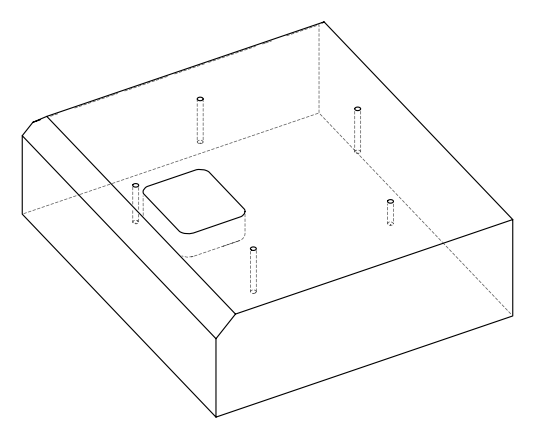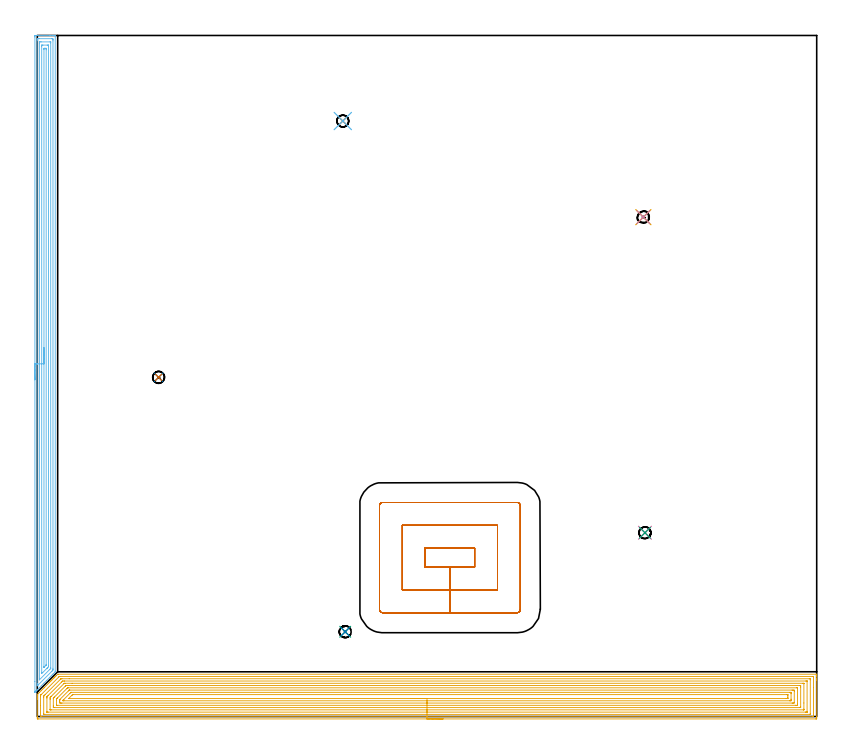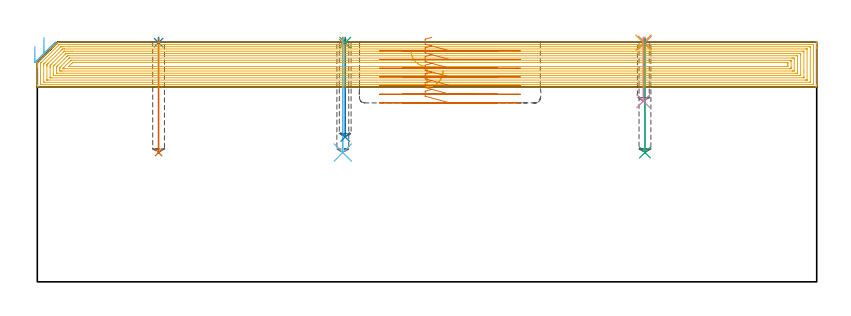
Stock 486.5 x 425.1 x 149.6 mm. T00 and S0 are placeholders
(PLAN: 13 operations, 3 tool changes, 66.6 min)
(1 SPOT_DRILL | STEP1POCKET | NXT0321_9005460120000 | 0.03 min | 0 mm3)
(2 SPOT_DRILL_1 | STEP1POCKET_1 | NXT0321_9005460120000 | 0.03 min | 0 mm3)
(3 SPOT_DRILL_2 | STEP1POCKET_2 | NXT0321_9005460120000 | 0.03 min | 0 mm3)
(4 SPOT_DRILL_3 | STEP1POCKET_3 | NXT0321_9005460120000 | 0.03 min | 0 mm3)
(5 SPOT_DRILL_4 | STEP1POCKET_4 | NXT0321_9005460120000 | 0.03 min | 0 mm3)
(6 DRILL_BLIND_HOLE_INTO_CENTER | STEP1POCKET | UGT0301_469 | 0.29 min | 2867 mm3)
(7 DRILL_BLIND_HOLE_INTO_CENTER_1 | STEP1POCKET_1 | UGT0301_469 | 0.29 min | 2864 mm3)
(8 DRILL_BLIND_HOLE_INTO_CENTER_2 | STEP1POCKET_2 | UGT0301_469 | 0.25 min | 2451 mm3)
(9 DRILL_BLIND_HOLE_INTO_CENTER_3 | STEP1POCKET_3 | UGT0301_469 | 0.29 min | 2862 mm3)
(10 DRILL_BLIND_HOLE_INTO_CENTER_4 | STEP1POCKET_4 | UGT0301_469 | 0.16 min | 1501 mm3)
(11 AREA_MILL | FG_CHAMFER_SURFACE | UGT0205_001 | 39.16 min | 189346 mm3)
(12 AREA_MILL_1 | FG_CHAMFER_SURFACE_1 | UGT0205_001 | 16.39 min | 32373 mm3)
(13 MILL_RECTANGULAR_POCKET | POCKET_RECTANGULAR_STRAIGHT | NXT0201_007 | Follow Part, ap 6.25, ae 75% | 9.68 min | 393561 mm3)
(TOOL NXT0321_9005460120000 | NC Spot Drill, 142deg, 12mm, Carbide, Uncoated | D12 PA142 FL30 Z2)
(TOOL UGT0301_469 | Carbide Drill 7.4 mm | D7.4 PA118 FL69 Z2)
(TOOL UGT0205_001 | Chamfer Mill 20 x 3 x 45 deg. | D20 FL50 Z2)
(TOOL NXT0201_007 | ENDMILL 25mm [R216.25-25050GCK54P 1620] | D25 R3 FL54 Z5)
(OP 1 SPOT_DRILL)
G17 G21 G94 G90
T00 M6
G54
G17 G0 G90 X190.7 Y371.7 S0 M3
G43 Z159.6 H0
G94 G81 G98 Z149.281 F250. R152.6
G80
M5
M2
(OP 2 SPOT_DRILL_1)
G17 G21 G94 G90
T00 M6
G54
G17 G0 G90 X75.7 Y211.7 S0 M3
G43 Z159.6 H0
G94 G81 G98 Z149.281 F250. R152.6
G80
M5
M2
(OP 3 SPOT_DRILL_2)
G17 G21 G94 G90
T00 M6
G54
G17 G0 G90 X192.2 Y52.9 S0 M3
G43 Z159.6 H0
G94 G81 G98 Z149.281 F250. R152.6
G80
M5
M2
(OP 4 SPOT_DRILL_3)
G17 G21 G94 G90
T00 M6
G54
G17 G0 G90 X379.3 Y114.7 S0 M3
G43 Z159.6 H0
G94 G81 G98 Z149.281 F250. R152.6
G80
M5
M2
(OP 5 SPOT_DRILL_4)
G17 G21 G94 G90
T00 M6
G54
G17 G0 G90 X378.3 Y311.7 S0 M3
G43 Z159.6 H0
G94 G81 G98 Z149.281 F250. R152.6
G80
M5
M2
(OP 6 DRILL_BLIND_HOLE_INTO_CENTER)
G17 G21 G94 G90
T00 M6
G54
G17 G0 G90 X190.7 Y371.7 S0 M3
G43 Z159.6 H0
G94 G81 G98 Z80.7 F250. R151.6
G80
M5
M2
(OP 7 DRILL_BLIND_HOLE_INTO_CENTER_1)
G17 G21 G94 G90
T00 M6
G54
G17 G0 G90 X75.7 Y211.7 S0 M3
G43 Z159.6 H0
G94 G81 G98 Z80.7 F250. R151.6
G80
M5
M2
(OP 8 DRILL_BLIND_HOLE_INTO_CENTER_2)
G17 G21 G94 G90
T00 M6
G54
G17 G0 G90 X192.2 Y52.9 S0 M3
G43 Z159.6 H0
G94 G81 G98 Z90.4 F250. R151.6
G80
M5
M2
(OP 9 DRILL_BLIND_HOLE_INTO_CENTER_3)
G17 G21 G94 G90
T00 M6
G54
G17 G0 G90 X379.3 Y114.7 S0 M3
G43 Z159.6 H0
G94 G81 G98 Z80.7 F250. R151.6
G80
M5
M2
(OP 10 DRILL_BLIND_HOLE_INTO_CENTER_4)
G17 G21 G94 G90
T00 M6
G54
G17 G0 G90 X378.3 Y311.7 S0 M3
G43 Z159.6 H0
G94 G81 G98 Z112.8 F250. R151.6
G80
M5
M2
(OP 11 AREA_MILL)
G17 G21 G94 G90
T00 M6
G54
G17 G0 G90 X253.25 Y-1.5 S1061 M3
G43 Z159.6 H0
Z131.7
G94 G1 X253.212 Z130.828 F250.
X253.098 Z129.964
X252.909 Z129.112
X252.647 Z128.28
X252.313 Z127.474
X251.91 Z126.7
X251.442 Z125.964
X250.91 Z125.272
X250.321 Z124.629
X249.678 Z124.04
X248.986 Z123.508
X248.25 Z123.04
X247.476 Z122.637
X246.67 Z122.303
X245.838 Z122.041
X244.987 Z121.852
X244.122 Z121.738
X243.25 Z121.7
X0.622
X0.042 Y-1.494 Z121.704
X0.008 Y-1.492 Z121.706
X0.003 Y-0.915 Z122.282
X0. Y-0.294 Z122.903
Y10.668 Z133.862
Y11.209 Z134.406
Y11.559 Z134.755
Y12.1 Z135.296
Y12.45 Z135.645
Y13.437 Z136.637
X0.01 Y13.707 Z136.903
X0.087 Y13.786 Z136.984
X0.176 Y13.876 Z137.074
X1.237 Y14.938 Z138.137
X2.41 Y16.11 Z139.309
X3.303 Y17.004 Z140.203
X4.197 Y17.897 Z141.097
X7.659 Y21.36 Z144.558
X7.772 Y21.473 Z144.67
X8.111 Y21.811 Z145.011
X8.324 Y22.024 Z145.224
X8.55 Y22.251 Z145.449
X8.665 Y22.367 Z145.563
X9.013 Y22.713 Z145.912
X9.21 Y22.91 Z146.11
X9.441 Y23.142 Z146.34
X9.559 Y23.261 Z146.457
X9.914 Y23.614 Z146.814
X10.096 Y23.796 Z146.995
X10.332 Y24.033 Z147.231
X10.453 Y24.154 Z147.351
X10.816 Y24.516 Z147.716
X10.981 Y24.681 Z147.881
X11.223 Y24.924 Z148.122
X11.346 Y25.048 Z148.244
X11.718 Y25.418 Z148.617
X11.867 Y25.567 Z148.767
X12.586 Y26.286 Z149.484
X12.705 Y26.399 Z149.586
X13.134 Y26.4 Z149.6
X486.325
X486.491 Y26.397 Z149.588
X486.495 Y26.381 Z149.572
X486.497 Y26.346 Z149.537
X486.5 Y25.941 Z149.14
Y25.624 Z148.823
Y24.924 Z148.119
Y23.683 Z146.88
Y23.142 Z146.337
Y22.522 Z145.717
Y-0.295 Z122.903
X486.497 Y-0.915 Z122.282
X486.493 Y-1.492 Z121.706
X486.458 Y-1.494 Z121.704
X485.878 Y-1.5 Z121.7
X243.25
Y-0.086 Z123.114
X2.41
X2.348 Y-0.085 Z123.115
X2.224 Y-0.082 Z123.118
X2.01 Y-0.075 Z123.125
X2.008 Y-0.024 Z123.176
X2.001 Y0.383 Z123.583
X2. Y6.863 Z130.063
Y12.858 Z136.058
X2.003 Y13.1 Z136.3
X2.007 Y13.22 Z136.42
X2.01 Y13.248 Z136.448
X2.032 Y13.275 Z136.475
X2.093 Y13.341 Z136.541
X2.25 Y13.5 Z136.7
X2.41 Y13.66 Z136.86
X13.404 Y24.654 Z147.854
X13.677 Y24.924 Z148.124
X13.717 Y24.96 Z148.16
X13.734 Y24.973 Z148.173
X13.78 Y24.979 Z148.179
X13.903 Y24.984 Z148.184
X13.966 Y24.985 Z148.185
X484.09
X484.152
X484.276 Y24.982 Z148.182
X484.49 Y24.975 Z148.175
X484.492 Y24.924 Z148.124
X484.498 Y24.517 Z147.717
X484.5 Y18.056 Z141.256
X484.499 Y0.46 Z123.66
X484.492 Y-0.024 Z123.176
X484.49 Y-0.069 Z123.131
X484.338 Y-0.079 Z123.121
X484.214 Y-0.084 Z123.116
X484.152 Y-0.085 Z123.115
X243.25 Y-0.086 Z123.114
Y1.328 Z124.528
X4.627 Y1.329 Z124.529
X4.197 Y1.331 Z124.531
X4.054 Y1.333 Z124.533
X4.011 Y1.335 Z124.535
X4.006 Y1.431 Z124.631
X4.003 Y1.562 Z124.762
X4.001 Y1.758 Z124.958
X4. Y1.954 Z125.154
Y11.755 Z134.955
X4.004 Y12.45 Z135.65
X4.008 Y12.639 Z135.839
X4.024 Y12.813 Z136.013
X4.197 Y12.995 Z136.195
X4.815 Y13.616 Z136.816
X14.341 Y23.142 Z146.342
X14.633 Y23.429 Z146.629
X14.733 Y23.525 Z146.725
X14.768 Y23.557 Z146.757
X14.815 Y23.564 Z146.764
X14.921 Y23.567 Z146.767
X15.385 Y23.57 Z146.77
X19.911 Y23.571 Z146.771
X481.873
X482.303 Y23.569 Z146.769
X482.446 Y23.567 Z146.767
X482.489 Y23.565 Z146.765
X482.494 Y23.469 Z146.669
X482.497 Y23.338 Z146.538
X482.499 Y23.142 Z146.342
X482.5 Y22.946 Z146.146
X482.499 Y1.758 Z124.958
X482.498 Y1.564 Z124.764
X482.49 Y1.366 Z124.566
X482.483 Y1.335 Z124.535
X482.464 Y1.333 Z124.533
X482.411 Y1.331 Z124.531
X482.303 Y1.329 Z124.529
X243.25 Y1.328 Z124.528
Y2.743 Z125.943
X6.784
X6.063 Y2.748 Z125.948
X6.023 Y2.749 Z125.949
X6.01 Y2.753 Z125.953
X6.008 Y2.775 Z125.975
X6.003 Y2.882 Z126.082
X6.001 Y3.096 Z126.296
X6. Y11.543 Z134.743
X6.003 Y11.997 Z135.197
X6.007 Y12.215 Z135.415
X6.01 Y12.323 Z135.523
X6.048 Y12.387 Z135.587
X6.106 Y12.45 Z135.65
X6.489 Y12.838 Z136.038
X6.878 Y13.229 Z136.429
X15.009 Y21.36 Z144.56
X15.415 Y21.759 Z144.959
X15.815 Y22.15 Z145.35
X15.913 Y22.152 Z145.352
X16.708 Y22.157 Z145.357
X16.802
X479.716
X480.437 Y22.152 Z145.352
X480.477 Y22.15 Z145.35
X480.49 Y22.147 Z145.347
X480.492 Y22.125 Z145.325
X480.497 Y22.018 Z145.218
X480.499 Y21.804 Z145.004
Y3.102 Z126.302
X480.497 Y2.884 Z126.084
X480.492 Y2.775 Z125.975
X480.49 Y2.752 Z125.952
X480.473 Y2.75 Z125.95
X480.418 Y2.746 Z125.946
X479.622 Y2.743 Z125.943
X479.528
X243.25
Y4.157 Z127.357
X8.665
X8.043 Y4.16 Z127.36
X8.018 Y4.163 Z127.363
X8.01 Y4.166 Z127.366
X8.004 Y4.2 Z127.4
X8.001 Y4.431 Z127.631
X8. Y10.668 Z133.868
X8.001 Y11.33 Z134.53
X8.004 Y11.559 Z134.759
X8.01 Y11.888 Z135.088
X8.166 Y12.056 Z135.256
X8.549 Y12.45 Z135.65
X8.607 Y12.508 Z135.708
X16.708 Y20.609 Z143.809
X16.797 Y20.691 Z143.891
X16.833 Y20.723 Z143.923
X16.866 Y20.736 Z143.936
X17.018 Y20.739 Z143.939
X17.328 Y20.742 Z143.942
X21.739 Y20.743 Z143.943
X477.835
X478.457 Y20.74 Z143.94
X478.482 Y20.736 Z143.936
X478.49 Y20.734 Z143.934
X478.496 Y20.7 Z143.9
X478.499 Y20.469 Z143.669
X478.5 Y8.446 Z131.646
Y4.659 Z127.859
X478.499 Y4.431 Z127.631
X478.497 Y4.265 Z127.465
X478.493 Y4.183 Z127.383
X478.491 Y4.168 Z127.368
X478.462 Y4.164 Z127.364
X478.384 Y4.161 Z127.361
X478.109 Y4.158 Z127.358
X243.25 Y4.157 Z127.357
Y5.571 Z128.771
X10.453 Y5.572 Z128.772
X10.201 Y5.573 Z128.773
X10.074 Y5.576 Z128.776
X10.018 Y5.578 Z128.778
X10.01 Y5.608 Z128.808
X10.003 Y5.77 Z128.97
X10.001 Y6.213 Z129.413
X10. Y6.664 Z129.864
X10.001 Y11.118 Z134.318
X10.006 Y11.339 Z134.539
X10.01 Y11.447 Z134.647
X10.115 Y11.559 Z134.759
X10.281 Y11.731 Z134.931
X10.453 Y11.905 Z135.105
X10.725 Y12.178 Z135.378
X17.418 Y18.87 Z142.07
X17.602 Y19.052 Z142.252
X17.87 Y19.31 Z142.51
X18.495 Y19.323 Z142.523
X18.748 Y19.326 Z142.526
X19.389 Y19.329 Z142.529
X19.639
X476.047 Y19.328 Z142.528
X476.299 Y19.327 Z142.527
X476.426 Y19.324 Z142.524
X476.482 Y19.322 Z142.522
X476.49 Y19.292 Z142.492
X476.497 Y19.13 Z142.33
X476.499 Y18.687 Z141.887
X476.5 Y18.236 Z141.436
X476.499 Y6.213 Z129.413
X476.497 Y5.765 Z128.965
X476.49 Y5.612 Z128.812
X476.482 Y5.578 Z128.778
X476.449 Y5.576 Z128.776
X476.369 Y5.574 Z128.774
X476.047 Y5.572 Z128.772
X475.798 Y5.571 Z128.771
X243.25
Y6.985 Z130.185
X12.359 Y6.986 Z130.186
X12.24
X12.121 Y6.989 Z130.189
X12.043 Y6.992 Z130.192
X12.009 Y7.001 Z130.201
X12.007 Y7.025 Z130.225
X12.004 Y7.104 Z130.304
X12.001 Y7.343 Z130.543
X12. Y10.016 Z133.216
X12.002 Y10.668 Z133.868
X12.004 Y10.903 Z134.103
X12.01 Y10.985 Z134.185
X12.056 Y11.047 Z134.247
X12.24 Y11.24 Z134.44
X12.398 Y11.401 Z134.601
X12.556 Y11.559 Z134.759
X18.495 Y17.498 Z140.698
X18.645 Y17.646 Z140.846
X18.799 Y17.796 Z140.996
X18.918 Y17.908 Z141.108
X19.151 Y17.912 Z141.112
X19.271 Y17.914 Z141.114
X474.141
X474.26 Y17.913 Z141.113
X474.379 Y17.911 Z141.111
X474.456 Y17.908 Z141.108
X474.491 Y17.899 Z141.099
X474.493 Y17.875 Z141.075
X474.496 Y17.796 Z140.996
X474.499 Y17.557 Z140.757
Y7.757 Z130.957
X474.491 Y7.104 Z130.304
X474.488 Y6.992 Z130.192
X474.376 Y6.988 Z130.188
X474.26 Y6.987 Z130.187
X473.485 Y6.985 Z130.185
X473.367
X243.25
Y8.4 Z131.6
X15.409
X14.921
X14.512 Y8.402 Z131.602
X14.027 Y8.407 Z131.607
X14.002 Y8.886 Z132.086
X14.001 Y8.912 Z132.112
X14. Y9.777 Z132.977
X14.001 Y9.803 Z133.003
X14.027 Y10.569 Z133.769
X14.073 Y10.622 Z133.822
X14.116 Y10.668 Z133.868
X19.461 Y16.014 Z139.214
X19.873 Y16.422 Z139.622
X19.935 Y16.48 Z139.68
X19.953 Y16.493 Z139.693
X19.979 Y16.496 Z139.696
X20.039 Y16.498 Z139.698
X20.283 Y16.5 Z139.7
X471.091
X471.579 Y16.499 Z139.699
X471.988 Y16.498 Z139.698
X472.473 Y16.493 Z139.693
X472.498 Y16.014 Z139.214
X472.499 Y15.988 Z139.188
Y8.86 Z132.06
X472.473 Y8.407 Z131.607
X472.064 Y8.403 Z131.603
X471.579 Y8.4 Z131.6
X471.173
X243.25
Y9.814 Z133.014
X16.671
X16.284 Y9.817 Z133.017
X16.091 Y9.821 Z133.021
X16.011 Y9.825 Z133.025
Y9.862 Z133.062
X16.016 Y10.016 Z133.216
X16.021 Y10.091 Z133.291
X16.062 Y10.154 Z133.354
X16.194 Y10.29 Z133.49
X16.565 Y10.668 Z133.868
X20.283 Y14.387 Z137.587
X20.652 Y14.755 Z137.955
X20.83 Y14.928 Z138.128
X20.974 Y15.066 Z138.266
X20.994 Y15.08 Z138.28
X21.017 Y15.082 Z138.282
X21.069 Y15.085 Z138.285
X21.176 Y15.086 Z138.286
X21.213
X469.829
X470.231 Y15.084 Z138.284
X470.432 Y15.081 Z138.281
X470.479 Y15.079 Z138.279
X470.491 Y15.074 Z138.274
X470.493 Y15.055 Z138.255
X470.496 Y14.991 Z138.191
X470.5 Y14.417 Z137.617
Y14.232 Z137.432
Y10.853 Z134.053
Y10.668 Z133.868
X470.496 Y9.966 Z133.166
X470.49 Y9.862 Z133.062
X470.48 Y9.82 Z133.02
X470.434 Y9.819 Z133.019
X470.22 Y9.816 Z133.016
X469.792 Y9.814 Z133.014
X469.755
X243.25
Y11.228 Z134.428
X19.721
X19.666 Y11.229 Z134.429
X19.613 Y11.233 Z134.433
X19.593 Y11.236 Z134.436
X19.604 Y11.251 Z134.451
X19.626 Y11.279 Z134.479
X21.687 Y13.341 Z136.541
X21.879 Y13.532 Z136.732
X21.945 Y13.595 Z136.795
X22. Y13.643 Z136.843
X22.033 Y13.665 Z136.865
X22.07 Y13.667 Z136.867
X22.633 Y13.671 Z136.871
X468.005 Y13.672 Z136.872
X468.337 Y13.67 Z136.87
X468.431 Y13.668 Z136.868
X468.482 Y13.665 Z136.865
X468.49 Y13.636 Z136.836
X468.495 Y13.506 Z136.706
X468.498 Y13.341 Z136.541
X468.5 Y12.847 Z136.047
Y11.956 Z135.156
X468.498 Y11.559 Z134.759
X468.494 Y11.312 Z134.512
X468.49 Y11.252 Z134.452
X468.48 Y11.235 Z134.435
X468.447 Y11.232 Z134.432
X468.335 Y11.229 Z134.429
X468.005 Y11.228 Z134.428
X467.443
X243.25
X242.378 Z134.466
X241.514 Z134.58
X240.662 Z134.769
X239.83 Z135.031
X239.024 Z135.365
X238.25 Z135.768
X237.514 Z136.236
X236.822 Z136.767
X236.179 Z137.357
X235.59 Z138.
X235.059 Z138.692
X234.59 Z139.428
X234.187 Z140.202
X233.853 Z141.008
X233.591 Z141.84
X233.402 Z142.691
X233.288 Z143.556
X233.25 Z144.428
G0 Z159.6
M5
M2
(OP 12 AREA_MILL_1)
G17 G21 G94 G90
T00 M6
G54
G17 G0 G90 X-1.5 Y210.15 S1061 M3
G43 Z159.6 H0
Z146.9
G94 G1 Y210.188 Z146.028 F250.
Y210.302 Z145.164
Y210.491 Z144.312
Y210.753 Z143.48
Y211.087 Z142.674
Y211.49 Z141.9
Y211.958 Z141.164
Y212.489 Z140.472
Y213.079 Z139.829
Y213.722 Z139.24
Y214.414 Z138.708
Y215.15 Z138.24
Y215.924 Z137.837
Y216.73 Z137.503
Y217.562 Z137.241
Y218.413 Z137.052
Y219.278 Z136.938
Y220.15 Z136.9
Y424.146
X-1.499 Y424.47 Z136.901
X-1.494 Y425.034 Z136.904
X-1.492 Y425.092 Z136.906
X-0.933 Y425.096 Z137.465
X-0.307 Y425.1 Z138.091
X7.964 Z146.359
X9.38 Z147.776
X9.743 Z148.139
X10.47 Z148.87
X10.737 Z149.137
X11.152 Y425.092 Z149.544
X11.197 Y425.09 Z149.588
X11.2 Y424.917 Z149.6
Y28.348
X11.199 Y27.905 Z149.586
X11.1 Y27.799 Z149.497
X10.215 Y26.915 Z148.615
X9.861 Y26.56 Z148.257
X9.308 Y26.008 Z147.707
X8.967 Y25.665 Z147.363
X8.4 Y25.1 Z146.8
X7.667 Y24.367 Z146.067
X5.888 Y22.588 Z144.287
X4.109 Y20.808 Z142.508
X2.706 Y19.406 Z141.106
X1.365 Y18.065 Z139.764
X0.024 Y16.724 Z138.423
X-0.043 Y16.655 Z138.353
X-0.11 Y16.59 Z138.289
X-0.274 Y16.425 Z138.125
X-0.34 Y16.358 Z138.057
X-0.405 Y16.294 Z137.994
X-0.572 Y16.127 Z137.827
X-0.636 Y16.062 Z137.76
X-0.7 Y15.999 Z137.699
X-0.87 Y15.829 Z137.529
X-0.933 Y15.765 Z137.463
X-1.117 Y15.583 Z137.283
X-1.169 Y15.531 Z137.231
X-1.378 Y15.321 Z137.02
X-1.47 Y15.233 Z136.928
X-1.494 Y15.217 Z136.903
X-1.499 Y15.233 Z136.899
X-1.5 Y21.846 Z136.9
Y220.15
X-0.086 Z138.314
Y421.83
X-0.083 Y422.682 Z138.317
X-0.081 Y422.72 Z138.319
X-0.043 Y423.09 Z138.357
X0.433 Y423.097 Z138.833
X0.846 Y423.099 Z139.246
X1.32 Y423.1 Z139.72
X8.854 Y423.099 Z147.254
X9.33 Y423.097 Z147.73
X9.743 Y423.09 Z148.143
X9.781 Y422.682 Z148.181
X9.783 Y422.642 Z148.183
X9.786 Y421.788 Z148.186
Y30.094
X9.782 Y29.242 Z148.182
X9.78 Y29.205 Z148.18
X9.743 Y28.905 Z148.143
X9.469 Y28.624 Z147.869
X9.198 Y28.348 Z147.598
X0.552 Y19.702 Z138.952
X0.253 Y19.406 Z138.653
X-0.043 Y19.118 Z138.357
X-0.079 Y19.406 Z138.321
X-0.082 Y19.445 Z138.318
X-0.086 Y20.3 Z138.314
Y20.343
Y220.15
X1.328 Z139.728
X1.329 Y419.999 Z139.729
X1.33 Y420.408 Z139.73
X1.333 Y420.894 Z139.733
X1.336 Y421.089 Z139.736
X1.534 Y421.097 Z139.934
X1.736 Y421.098 Z140.136
X2.42 Y421.1 Z140.82
X7.964 Z146.364
X8.169 Y421.098 Z146.569
X8.306 Y421.095 Z146.706
X8.355 Y421.09 Z146.755
X8.366 Y421.086 Z146.766
X8.367 Y421.078 Z146.767
X8.37 Y421.03 Z146.77
X8.371 Y420.894 Z146.771
X8.372 Y420.484 Z146.772
X8.371 Y30.621 Z146.771
X8.369 Y30.136 Z146.769
X8.367 Y30.034 Z146.767
X8.365 Y29.987 Z146.765
X8.341 Y29.952 Z146.741
X8.246 Y29.853 Z146.646
X7.964 Y29.564 Z146.364
X1.383 Y22.983 Z139.783
X1.364 Y22.965 Z139.764
X1.35 Y22.956 Z139.75
X1.335 Y22.947 Z139.735
X1.332 Y22.962 Z139.732
X1.33 Y22.983 Z139.73
X1.329 Y23.031 Z139.729
X1.328 Y23.392 Z139.728
Y220.15
X2.743 Z141.143
Y418.211
X2.747 Y418.983 Z141.147
X2.75 Y419.089 Z141.15
X2.852 Y419.093 Z141.252
X3.073 Y419.097 Z141.473
X3.515 Y419.1 Z141.915
X6.185 Z144.585
X6.629 Y419.097 Z145.029
X6.848 Y419.093 Z145.248
X6.95 Y419.09 Z145.35
X6.952 Y419.014 Z145.352
X6.957 Y418.329 Z145.357
Y418.211
Y31.925
X6.953 Y31.152 Z145.353
X6.95 Y31.03 Z145.35
X6.576 Y30.637 Z144.976
X6.185 Y30.234 Z144.585
X6.136 Y30.185 Z144.536
X3.405 Y27.454 Z141.805
X2.75 Y26.812 Z141.15
X2.744 Y27.454 Z141.144
X2.743 Y27.556 Z141.143
Y220.15
X4.157 Z142.557
Y416.423
X4.158 Y416.671 Z142.558
X4.161 Y416.922 Z142.561
X4.164 Y417.079 Z142.564
X4.237 Y417.09 Z142.637
X4.405 Y417.095 Z142.805
X4.622 Y417.099 Z143.022
X5.295 Y417.097 Z143.695
X5.518 Y417.093 Z143.918
X5.537 Y417.081 Z143.937
X5.539 Y417.072 Z143.939
X5.542 Y416.423 Z143.942
X5.543 Y416.173 Z143.943
Y32.57
X5.541 Y32.247 Z143.941
X5.538 Y32.086 Z143.938
X5.536 Y32.051 Z143.936
X5.507 Y32.016 Z143.907
X5.425 Y31.925 Z143.825
X4.405 Y30.904 Z142.805
X4.341 Y30.842 Z142.741
X4.213 Y30.723 Z142.613
X4.163 Y30.682 Z142.563
X4.161 Y30.71 Z142.561
X4.159 Y30.781 Z142.559
X4.157 Y31.03 Z142.557
Y31.28
Y220.15
Y221.021 Z142.595
Y221.886 Z142.709
Y222.738 Z142.898
Y223.57 Z143.16
Y224.376 Z143.494
Y225.15 Z143.897
Y225.886 Z144.365
Y226.578 Z144.896
Y227.221 Z145.486
Y227.81 Z146.129
Y228.341 Z146.821
Y228.81 Z147.557
Y229.213 Z148.331
Y229.547 Z149.137
Y229.809 Z149.969
Y229.998 Z150.82
Y230.112 Z151.685
Y230.15 Z152.557
G0 Z159.6
M5
M2
(OP 13 MILL_RECTANGULAR_POCKET)
G17 G21 G94 G90
T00 M6
G54
G17 G0 G90 X246.252 Y105.1 S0 M3
G43 Z159.6 H1
Z152.6
G94 G1 X242.1 Z151.487 F250.
Y93.3 Z148.325
X257.55 Z144.186
X273. F500.
Y105.1
X242.1
Y93.3
X257.55
Y79.05
X287.25
Y119.35
X227.85
Y79.05
X257.55
Y64.8
X299.5
G3 X301.5 Y66.8 R2.
G1 Y131.6
G3 X299.5 Y133.6 R2.
G1 X215.6
G3 X213.6 Y131.6 R2.
G1 Y66.8
G3 X215.6 Y64.8 R2.
G1 X257.55
X258.55
G0 X246.252 Y105.1 Z147.186
G1 X242.1 Z146.073 F250.
Y93.3 Z142.911
X257.55 Z138.771
X273. F500.
Y105.1
X242.1
Y93.3
X257.55
Y79.05
X287.25
Y119.35
X227.85
Y79.05
X257.55
Y64.8
X299.5
G3 X301.5 Y66.8 R2.
G1 Y131.6
G3 X299.5 Y133.6 R2.
G1 X215.6
G3 X213.6 Y131.6 R2.
G1 Y66.8
G3 X215.6 Y64.8 R2.
G1 X257.55
X258.55
G0 X246.252 Y105.1 Z141.771
G1 X242.1 Z140.659 F250.
Y93.3 Z137.497
X257.55 Z133.357
X273. F500.
Y105.1
X242.1
Y93.3
X257.55
Y79.05
X287.25
Y119.35
X227.85
Y79.05
X257.55
Y64.8
X299.5
G3 X301.5 Y66.8 R2.
G1 Y131.6
G3 X299.5 Y133.6 R2.
G1 X215.6
G3 X213.6 Y131.6 R2.
G1 Y66.8
G3 X215.6 Y64.8 R2.
G1 X257.55
X258.55
G0 X246.252 Y105.1 Z136.357
G1 X242.1 Z135.244 F250.
Y93.3 Z132.083
X257.55 Z127.943
X273. F500.
Y105.1
X242.1
Y93.3
X257.55
Y79.05
X287.25
Y119.35
X227.85
Y79.05
X257.55
Y64.8
X299.5
G3 X301.5 Y66.8 R2.
G1 Y131.6
G3 X299.5 Y133.6 R2.
G1 X215.6
G3 X213.6 Y131.6 R2.
G1 Y66.8
G3 X215.6 Y64.8 R2.
G1 X257.55
X258.55
G0 X246.252 Y105.1 Z130.943
G1 X242.1 Z129.83 F250.
Y93.3 Z126.668
X257.55 Z122.529
X273. F500.
Y105.1
X242.1
Y93.3
X257.55
Y79.05
X287.25
Y119.35
X227.85
Y79.05
X257.55
Y64.8
X299.5
G3 X301.5 Y66.8 R2.
G1 Y131.6
G3 X299.5 Y133.6 R2.
G1 X215.6
G3 X213.6 Y131.6 R2.
G1 Y66.8
G3 X215.6 Y64.8 R2.
G1 X257.55
X258.55
G0 X246.252 Y105.1 Z125.529
G1 X242.1 Z124.416 F250.
Y93.3 Z121.254
X257.55 Z117.114
X273. F500.
Y105.1
X242.1
Y93.3
X257.55
Y79.05
X287.25
Y119.35
X227.85
Y79.05
X257.55
Y64.8
X299.5
G3 X301.5 Y66.8 R2.
G1 Y131.6
G3 X299.5 Y133.6 R2.
G1 X215.6
G3 X213.6 Y131.6 R2.
G1 Y66.8
G3 X215.6 Y64.8 R2.
G1 X257.55
X258.55
G0 X246.252 Y105.1 Z120.114
G1 X242.1 Z119.002 F250.
Y93.3 Z115.84
X257.55 Z111.7
X273. F500.
Y105.1
X242.1
Y93.3
X257.55
Y79.05
X287.25
Y119.35
X227.85
Y79.05
X257.55
Y64.8
X299.5
G3 X301.5 Y66.8 R2.
G1 Y131.6
G3 X299.5 Y133.6 R2.
G1 X215.6
G3 X213.6 Y131.6 R2.
G1 Y66.8
G3 X215.6 Y64.8 R2.
G1 X257.55
X258.55
G0 Z159.6
M5
M2
